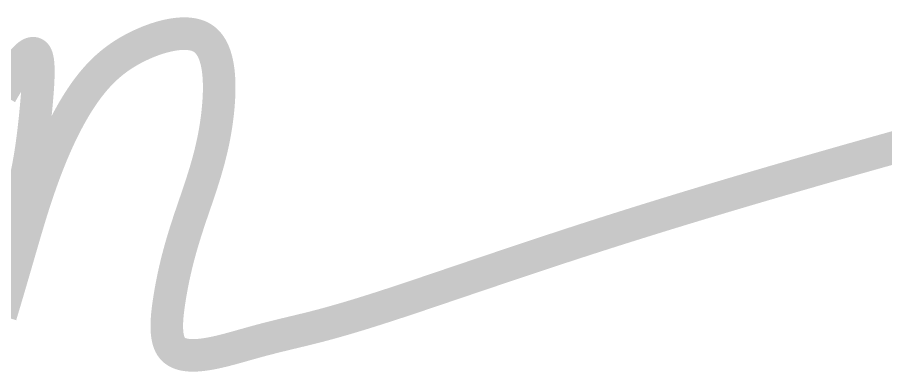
# Model space of a CAD drawing. Header units: inches. Extents: x 138 to 1256, y -84 to 787.
# Drawn here: x 894.533 to 899.221, y -18.235 to -16.321 of the extents above; entities that cross this region are included whole.
import ezdxf

# ---------------------------------------------------------------- set-up
doc = ezdxf.new("R2010")
doc.units = ezdxf.units.IN
doc.header["$MEASUREMENT"] = 0
doc.layers.add('ENTTNTHIETKE1', color=2, linetype='Continuous')
doc.layers.add('LC ISO', color=160, linetype='Continuous', lineweight=13)

# ---------------------------------------------------------------- blocks, each defined once
blk = doc.blocks.new('chu ki Toan')
at = {"layer": 'LC ISO', "const_width": 49}
for points in [[(3248.687108530785, 1402.107830228488), (3250.394236042206, 1405.074645092944), (3251.249509099505, 1406.54939025428), (3252.105620016277, 1408.017629818001), (3252.962342536328, 1409.478815721333), (3253.819450403469, 1410.932399901518), (3254.67671736151, 1412.377834295796), (3255.53391715426, 1413.814570841394), (3256.390823525529, 1415.242061475539), (3257.24721021913, 1416.659758135473), (3258.102850978865, 1418.067112758436), (3258.957519548547, 1419.463577281655), (3259.810989671989, 1420.848603642356), (3260.663035092994, 1422.221643777812), (3261.513429555376, 1423.582149625203), (3262.361946802945, 1424.929573121801), (3263.208360579507, 1426.263366204832), (3264.052444628871, 1427.582980811523), (3264.89397269485, 1428.887868879116), (3265.732718521254, 1430.177482344836), (3266.568455851888, 1431.45127314594), (3267.400958430566, 1432.708693219625), (3268.230000001093, 1433.949194503162), (3269.055354307284, 1435.172228933749), (3269.876795092945, 1436.377248448669), (3270.694096101886, 1437.563704985121), (3271.507031077916, 1438.731050480332), (3272.315373764846, 1439.878736871571), (3273.118897906483, 1441.006216096052), (3273.917377246637, 1442.112940090999), (3274.710585529123, 1443.198360793656), (3275.498296497743, 1444.261930141278), (3276.280283896311, 1445.303100071076), (3277.056321468634, 1446.321322520278), (3277.826182958523, 1447.316049426154), (3278.589642109784, 1448.286732725886), (3279.346472666233, 1449.232824356746), (3279.722331516341, 1449.696477026737), (3280.096448371676, 1450.15377625596), (3280.468794950211, 1450.604653536589), (3280.839342969921, 1451.049040360784), (3281.208064148783, 1451.486868220658), (3281.574930204779, 1451.9180686084), (3281.93991285588, 1452.342573016154), (3282.30298382006, 1452.76031293608), (3282.664114815298, 1453.17121986032), (3283.023277559572, 1453.575225281063), (3283.380443770857, 1453.972260690411), (3283.735585167125, 1454.362257580564), (3284.088673466358, 1454.745147443638), (3284.439680386531, 1455.120861771822), (3284.788577645619, 1455.489332057245), (3285.135336961597, 1455.850489792065), (3285.479930052441, 1456.204266468456), (3285.822328636132, 1456.550593578548), (3286.162504430644, 1456.889402614528), (3286.500429153946, 1457.220625068498), (3286.836074524022, 1457.544192432659), (3287.169412258851, 1457.860036199156), (3287.500414076403, 1458.168087860118), (3287.829051694651, 1458.46827890772), (3288.155296831579, 1458.760540834119), (3288.479121205162, 1459.044805131474), (3288.800496533373, 1459.321003291916), (3289.119394534187, 1459.589066807603), (3289.435786925585, 1459.848927170708), (3289.749645425543, 1460.10051587339), (3290.060941752034, 1460.343764407779), (3290.369647623033, 1460.578604266047), (3290.675734756518, 1460.804966940326), (3290.979174870468, 1461.022783922803), (3291.279939682858, 1461.231986705592), (3291.578000911661, 1461.432506780897), (3291.873330274853, 1461.624275640817), (3292.165899490416, 1461.807224777542), (3292.455680276322, 1461.981285683229), (3292.742644350546, 1462.146389850022), (3293.026763431066, 1462.302468770082), (3293.30800923586, 1462.449453935536), (3293.586353482902, 1462.587276838574), (3293.861767890166, 1462.715868971325), (3294.134224175634, 1462.835161825977), (3294.403694057277, 1462.94508689463), (3294.670149253074, 1463.045575669486), (3294.933561481001, 1463.136559642691), (3295.193902459032, 1463.217970306374), (3295.451143905146, 1463.289739152708), (3295.705257537313, 1463.351797673851), (3295.956215073518, 1463.404077361949), (3296.203988231733, 1463.44650970916), (3296.448548729935, 1463.479026207642), (3296.689868286099, 1463.501558349555), (3296.927918618199, 1463.514037627028), (3297.162671444217, 1463.51639553222), (3297.394098482126, 1463.50856355732), (3297.622171449902, 1463.490473194441), (3297.846862065522, 1463.462055935757), (3298.068142046957, 1463.423243273413), (3298.285983112193, 1463.373966699583), (3298.500356979201, 1463.314157706394), (3298.711235365954, 1463.243747786037), (3298.918589990435, 1463.162668430639), (3299.122392570614, 1463.070851132332), (3299.32261482447, 1462.968227383331), (3299.519228469981, 1462.854728675724), (3299.712205225118, 1462.730286501726), (3299.901516807862, 1462.594832353454), (3300.087134936188, 1462.448297723065), (3300.269031328071, 1462.29061410272), (3300.44717770149, 1462.121712984575), (3300.621545774415, 1461.941525860791), (3300.79210726483, 1461.749984223512), (3300.952927688988, 1461.554488544149), (3301.121708576795, 1461.332597856672), (3301.280754503925, 1461.106808925426), (3301.436003893199, 1460.869770411635), (3301.587488965257, 1460.62159995448), (3301.735241940738, 1460.362415193042), (3301.879295040289, 1460.092333766443), (3302.019680484544, 1459.811473313734), (3302.156430494144, 1459.519951474096), (3302.289577289732, 1459.21788588661), (3302.419153091949, 1458.905394190413), (3302.545190121433, 1458.58259402457), (3302.667720598827, 1458.249603028235), (3302.78677674477, 1457.906538840485), (3302.902390779904, 1457.55351910046), (3303.014594924869, 1457.190661447239), (3303.123421400305, 1456.818083519975), (3303.228902426852, 1456.435902957746), (3303.331070225151, 1456.044237399663), (3303.429957015846, 1455.643204484848), (3303.525595019571, 1455.23292185241), (3303.618016456971, 1454.813507141458), (3303.707253548688, 1454.385077991086), (3303.793338515357, 1453.947752040433), (3303.876303577625, 1453.501646928606), (3303.956180956127, 1453.046880294714), (3304.033002871507, 1452.583569777853), (3304.106801544407, 1452.11183301713), (3304.177609195462, 1451.63178765167), (3304.245458045318, 1451.143551320594), (3304.31038031461, 1450.647241662999), (3304.372408223986, 1450.142976317991), (3304.431573994079, 1449.630872924681), (3304.487909845535, 1449.111049122192), (3304.541447998992, 1448.583622549631), (3304.592220675093, 1448.048710846109), (3304.640260094473, 1447.50643165072), (3304.685598477779, 1446.9569026026), (3304.728268045648, 1446.40024134086), (3304.768301018721, 1445.836565504578), (3304.805729617641, 1445.265992732879), (3304.840586063045, 1444.688640664885), (3304.872902575577, 1444.104626939705), (3304.902711375875, 1443.514069196448), (3304.930044684579, 1442.917085074223), (3304.954934722333, 1442.313792212139), (3304.977413709774, 1441.704308249304), (3305.015267416285, 1440.467237577846), (3305.043863569237, 1439.206814172736), (3305.063459933755, 1437.923979146843), (3305.074314274965, 1436.619673613066), (3305.076684357988, 1435.294838684276), (3305.07082794795, 1433.950415473388), (3305.057002809976, 1432.587345093241), (3305.035466709191, 1431.20656865678), (3305.006477410718, 1429.809027276846), (3304.970292679684, 1428.395662066338), (3304.927170281213, 1426.96741413814), (3304.877367980429, 1425.525224605139), (3304.821143542455, 1424.070034580218), (3304.758754732418, 1422.602785176277), (3304.690459315441, 1421.124417506173), (3304.61651505665, 1419.635872682833), (3304.53717972117, 1418.138091819084), (3304.452711074122, 1416.63201602787), (3304.363366880634, 1415.118586422046), (3304.269404905832, 1413.598744114497), (3304.068658672773, 1410.543585845793), (3303.852534495947, 1407.474070124852), (3303.623094496346, 1404.397725854738), (3303.38240079497, 1401.322081938531), (3303.132515512809, 1398.25466727934), (3302.875500770871, 1395.203010780242), (3302.744964265295, 1393.685444622941), (3302.613418690145, 1392.174641344318), (3302.48112181055, 1390.671542057258), (3302.295569951872, 1388.586798719058), (3302.21529511798, 1387.692181204766), (3302.082111776546, 1386.217152757861), (3301.948766515286, 1384.751896922957), (3301.815241615168, 1383.29629708112), (3301.681519357155, 1381.850236613507), (3301.547582022215, 1380.413598901199), (3301.413411891313, 1378.986267325308), (3301.278991245417, 1377.568125266931), (3301.144302365494, 1376.159056107223), (3301.009327532505, 1374.758943227251), (3300.874049027423, 1373.367670008156), (3300.73844913121, 1371.985119831021), (3300.602510124832, 1370.611176076956), (3300.466214289256, 1369.245722127089), (3300.329543905451, 1367.888641362515), (3300.192481254377, 1366.539817164361), (3300.055008617006, 1365.199132913709), (3299.917108274303, 1363.8664719917), (3299.778762507232, 1362.541717779415), (3299.639953596761, 1361.224753657982), (3299.500663823857, 1359.915463008496), (3299.360875469483, 1358.613729212098), (3299.220570814608, 1357.319435649872), (3299.079732140201, 1356.032465702912), (3298.93834172722, 1354.752702752361), (3298.796381856639, 1353.480030179315), (3298.653834809418, 1352.21433136487), (3298.510682866527, 1350.955489690168), (3298.366908308933, 1349.703388536291), (3298.222493417601, 1348.457911284349), (3297.931671757584, 1345.98636201075), (3297.63807613421, 1343.539908918232), (3297.341564795208, 1341.117619055687), (3297.041995988306, 1338.718559471978), (3296.739227961234, 1336.341797215995), (3296.433118961722, 1333.986399336587), (3296.1235272375, 1331.651432882674), (3295.810311036299, 1329.335964903104), (3295.493328605848, 1327.039062446755), (3295.172438193875, 1324.759792562516), (3294.847498048108, 1322.497222299236), (3294.518366416283, 1320.250418705837), (3294.184901546125, 1318.018448831164), (3293.846961685365, 1315.800379724096), (3293.504405081732, 1313.59527843351), (3293.157089982958, 1311.40221200831), (3292.804874636769, 1309.220247497331), (3292.447617290898, 1307.048451949493), (3292.085176193073, 1304.885892413644), (3291.717409591025, 1302.73163593866), (3291.344175732482, 1300.584749573434), (3290.965332865175, 1298.444300366813), (3290.580739236833, 1296.309355367717), (3290.377377282839, 1295.195304022054), (3289.793835412373, 1292.052565134974), (3289.391520660882, 1289.929720104075), (3288.983361721463, 1287.810117894274), (3288.149708943616, 1283.579284357518), (3287.293272408364, 1279.357349363956), (3286.414447445257, 1275.141597752823), (3285.513629383839, 1270.929314363384), (3284.591213553649, 1266.717784034889), (3283.647595284232, 1262.504291606543), (3282.683169905131, 1258.286121917627), (3281.698332745889, 1254.060559807374), (3280.693479136047, 1249.824890115051), (3279.66900440515, 1245.576397679877), (3278.625303882742, 1241.312367341117), (3278.096367490205, 1239.173676970167), (3277.562772898365, 1237.030083938022), (3277.024569523423, 1234.881248849604), (3276.481806781563, 1232.726832309811), (3275.934534088985, 1230.566494923565), (3275.382800861878, 1228.399897295763), (3274.826656516436, 1226.226700031286), (3274.266150468853, 1224.046563735086), (3273.701332135321, 1221.859149012045), (3273.132250932031, 1219.664116467073), (3272.558956275179, 1217.461126705064), (3271.981497580955, 1215.249840330929), (3271.399924265554, 1213.029917949578), (3270.814285745168, 1210.801020165934), (3270.224631435991, 1208.562807584851), (3269.631010754214, 1206.314940811309), (3269.033473116031, 1204.057080450148), (3268.432067937636, 1201.788887106304), (3267.826844635219, 1199.510021384674), (3267.217852624975, 1197.220143890168), (3266.605141323098, 1194.918915227681), (3265.988760145778, 1192.605996002152), (3265.368758509208, 1190.281046818447), (3264.745185829584, 1187.943728281491), (3264.118091523098, 1185.593700996207), (3263.487525005939, 1183.230625567463), (3262.853535694303, 1180.854162600182), (3262.216173004384, 1178.463972699275), (3261.575486352371, 1176.059716469652), (3260.931525154461, 1173.641054516193), (3260.284338826847, 1171.207647443822), (3259.633976785717, 1168.759155857464), (3258.980488447269, 1166.295240362), (3258.323923227694, 1163.815561562325), (3257.664330543184, 1161.319780063364), (3257.001759809933, 1158.807556470041), (3256.336260444134, 1156.278551387208), (3255.667881861978, 1153.732425419832), (3254.99667347966, 1151.16883917278), (3254.322684713372, 1148.587453250962), (3253.645964979307, 1145.987928259288), (3252.966563693657, 1143.369924802668), (3252.284530272618, 1140.733103486011), (3251.599914132379, 1138.077124914213), (3250.912764689137, 1135.401649692169), (3250.22313135908, 1132.706338424818), (3249.531063558405, 1129.990851717041), (3248.836610703303, 1127.254850173747)], [(3248.274635896523, 1068.551553011508), (3249.262457280318, 1071.842843072765), (3250.252935616683, 1075.149990200269), (3251.24537915922, 1078.470415917123), (3252.239096161527, 1081.801541746536), (3254.227583559865, 1088.485579835571), (3256.212863840497, 1095.181476652593), (3258.189403032238, 1101.868604382849), (3259.172665353775, 1105.202433648315), (3260.151667163891, 1108.526335211558), (3261.125716716186, 1111.837730595726), (3262.09412226426, 1115.134041323967), (3263.056192061717, 1118.412688919445), (3264.011234362153, 1121.671094905309), (3264.958557419175, 1124.906680804706), (3265.429108060653, 1126.515110447974), (3265.897469486377, 1128.116868140802), (3266.36355522805, 1129.711631573591), (3266.827278817367, 1131.299078436743), (3267.288553786029, 1132.878886420644), (3267.74729366574, 1134.450733215694), (3268.203411988194, 1136.01429651228), (3268.656822285098, 1137.569254000802), (3269.107438088147, 1139.115283371648), (3269.555172929042, 1140.652062315217), (3269.999940339485, 1142.179268521912), (3270.441653851176, 1143.696579682102), (3270.880226995811, 1145.203673486205), (3271.315573305095, 1146.700227624606), (3271.624752437823, 1147.763392275287), (3272.176290616089, 1149.660592834363), (3272.601673655821, 1151.12435750397), (3273.023813885333, 1152.577360177704), (3273.442769202136, 1154.019745432437), (3273.858597503744, 1155.451657845086), (3274.27135668767, 1156.873241992507), (3274.681104651423, 1158.284642451603), (3275.087899292514, 1159.686003799245), (3275.491798508456, 1161.077470612319), (3275.89286019676, 1162.459187467728), (3276.291142254937, 1163.831298942328), (3276.686702580499, 1165.193949613022), (3277.079599070958, 1166.547284056709), (3277.469889623824, 1167.891446850248), (3277.857632136611, 1169.226582570525), (3278.242884506828, 1170.552835794428), (3278.625704631986, 1171.870351098842), (3279.006150409601, 1173.179273060683), (3279.384279737182, 1174.479746256795), (3279.760150512238, 1175.771915264064), (3280.133820632283, 1177.055924659406), (3280.505347994829, 1178.331919019663), (3280.874790497386, 1179.600042921767), (3281.242206037468, 1180.860440942575), (3281.607652512581, 1182.113257658973), (3281.971187820242, 1183.358637647849), (3282.332869857961, 1184.596725486088), (3282.692756523247, 1185.827665750563), (3283.050905713617, 1187.051603018204), (3283.407375326578, 1188.26868186584), (3283.762223259642, 1189.479046870372), (3284.115507410321, 1190.682842608701), (3284.467285676126, 1191.8802136577), (3285.166556143166, 1194.256259995251), (3285.860497840848, 1196.608342498119), (3286.549573949269, 1198.937617781368), (3287.234247648519, 1201.245242460078), (3287.914982118689, 1203.532373149326), (3288.592240539874, 1205.800166464192), (3289.266486092163, 1208.04977901977), (3289.938181955651, 1210.282367431122), (3290.607791310427, 1212.499088313329), (3291.275777336585, 1214.701098281468), (3291.942603214218, 1216.889553950634), (3292.608732123415, 1219.065611935875), (3293.274627244273, 1221.230428852301), (3293.940751756876, 1223.38516131496), (3294.607568841326, 1225.53096593896), (3295.275541677707, 1227.668999339367), (3295.945133446116, 1229.800418131257), (3297.291026499379, 1234.048038349807), (3298.648953441852, 1238.28307951524), (3300.022619714273, 1242.514794548173), (3301.415730757377, 1246.752436369265), (3302.120736018165, 1248.876371363076), (3302.831992011901, 1251.005257899145), (3303.549961918676, 1253.140252592566), (3304.27510891858, 1255.282512058402), (3305.232630207145, 1258.089959852266), (3305.748764409538, 1259.593366392102), (3306.497918164372, 1261.763208286371), (3307.25542106827, 1263.942359640889), (3308.021334843901, 1266.13045433542), (3308.795721213937, 1268.327126249831), (3309.578641901049, 1270.53200926393), (3310.370158627909, 1272.744737257512), (3311.170333117188, 1274.964944110427), (3311.979227091557, 1277.192263702484), (3312.796902273685, 1279.426329913535), (3313.623420386248, 1281.666776623329), (3314.458843151913, 1283.913237711764), (3315.303232293356, 1286.165347058602), (3316.156649533243, 1288.422738543697), (3317.019156594248, 1290.685046046856), (3317.890815199042, 1292.951903447902), (3318.771687070295, 1295.222944626657), (3319.661833930679, 1297.497803462931), (3320.561317502868, 1299.776113836575), (3321.470199509529, 1302.057509627382), (3322.388541673337, 1304.341624715176), (3323.31640571696, 1306.628092979779), (3324.253853363072, 1308.916548301015), (3325.200946334342, 1311.206624558705), (3326.157746353441, 1313.497955632673), (3327.124315143044, 1315.790175402726), (3328.100714425822, 1318.082917748688), (3329.087005924441, 1320.375816550397), (3330.083251361575, 1322.668505687659), (3331.089512459897, 1324.960619040285), (3332.105850942075, 1327.25179048811), (3333.132328530783, 1329.541653910957), (3334.169006948692, 1331.829843188636), (3335.215947918474, 1334.115992200968), (3336.273213162796, 1336.399734827777), (3337.340864404334, 1338.680704948885), (3338.418963365757, 1340.95853644413), (3339.507571769736, 1343.232863193291), (3340.606751338944, 1345.503319076219), (3341.716563796052, 1347.769537972708), (3342.83707086373, 1350.031153762626), (3343.968334264649, 1352.287800325765), (3345.110415721483, 1354.539111541919), (3346.2633769569, 1356.784721290969), (3347.427279693575, 1359.02426345268), (3348.602185654174, 1361.25737190689), (3349.788156561373, 1363.483680533434), (3350.98525413784, 1365.702823212123), (3352.193540106249, 1367.914433822763), (3353.41307618927, 1370.118146245193), (3354.643924109574, 1372.313594359235), (3355.886145589831, 1374.500412044683), (3357.226076052597, 1376.827037812225), (3358.404970610363, 1378.846678647969), (3359.681797791107, 1381.00530542167), (3360.970453166903, 1383.153650879831), (3362.271106015449, 1385.291252394527), (3363.583925614446, 1387.417647337934), (3364.909081241602, 1389.532373082169), (3366.246742174624, 1391.634966999351), (3367.597077691205, 1393.724966461625), (3368.960257069053, 1395.801908841124), (3370.336449585873, 1397.865331509951), (3371.725824519366, 1399.914771840267), (3373.128551147238, 1401.949767204205), (3374.544798747189, 1403.969854973868), (3375.974736596923, 1405.974572521402), (3377.418533974147, 1407.963457218939), (3378.876360156561, 1409.936046438626), (3380.348384421868, 1411.891877552567), (3381.834776047772, 1413.830487932893), (3383.335704311978, 1415.751414951766), (3384.851338492188, 1417.654195981275), (3386.381847866105, 1419.53836839358), (3387.927401711428, 1421.403469560813), (3389.488169305869, 1423.249036855093), (3391.064319927129, 1425.074607648537), (3392.656022852909, 1426.879719313292), (3393.457759329274, 1427.774458401211), (3394.364268973757, 1428.774531341551), (3395.073117240205, 1429.548023362673), (3395.886852556951, 1430.426807369673), (3396.704756180694, 1431.300287667429), (3397.526931007447, 1432.168490708136), (3398.353479933232, 1433.031442944004), (3399.18450585406, 1433.889170827228), (3400.02011166595, 1434.741700809987), (3400.860400264915, 1435.589059344478), (3401.705474546978, 1436.431272882968), (3402.555437408149, 1437.268367877565), (3403.410391744446, 1438.100370780521), (3404.270440451884, 1438.927308044003), (3405.135686426482, 1439.749206120236), (3406.00623256425, 1440.566091461398), (3406.882181761213, 1441.377990519701), (3407.763636913382, 1442.184929747338), (3408.650700916771, 1442.98693559652), (3409.543476667401, 1443.784034519427), (3410.442067061284, 1444.576252968254), (3411.346574994439, 1445.363617395211), (3412.257103362883, 1446.146154252521), (3413.173755062629, 1446.923889992337), (3414.096632989698, 1447.696851066896), (3415.025840040098, 1448.46506392835), (3415.961479109854, 1449.228555028953), (3416.903653094978, 1449.987350820869), (3417.852464891484, 1450.741477756295), (3418.808017395393, 1451.49096228744), (3419.770413502716, 1452.235830866499), (3420.739756109473, 1452.976109945695), (3421.716148111676, 1453.711825977181), (3422.699692405347, 1454.443005413195), (3423.690491886498, 1455.169674705903), (3424.688649451147, 1455.891860307529), (3425.694267995308, 1456.609588670253), (3426.707450415, 1457.322886246286), (3427.728299606239, 1458.031779487836), (3428.756918465038, 1458.736294847084), (3429.793409887416, 1459.436458776225), (3430.837876769388, 1460.132297727454), (3431.890422006971, 1460.82383815301), (3432.95114849618, 1461.511106505044), (3434.020159133031, 1462.194129235766), (3435.097556813544, 1462.8729327974), (3436.183444433729, 1463.547543642126), (3437.277924889606, 1464.217988222124), (3438.381101077191, 1464.884292989635), (3439.493075892498, 1465.546484396822), (3440.613952231546, 1466.204588895882), (3441.743832990351, 1466.858632939053), (3442.882821064926, 1467.508642978486), (3444.031019351291, 1468.154645466406), (3445.188530745458, 1468.796666855007), (3446.355458143446, 1469.434733596485), (3447.531904441274, 1470.068872143063), (3448.578602224245, 1470.625519089561), (3449.913667047265, 1471.325410492311), (3451.118716746501, 1471.947574932899), (3452.332801426643, 1472.565370537341), (3453.55560099484, 1473.178565643335), (3454.786795358228, 1473.786928588626), (3456.026064423953, 1474.390227710915), (3457.273088099157, 1474.988231347961), (3458.527546290985, 1475.580707837435), (3459.789118906576, 1476.167425517124), (3461.057485853076, 1476.748152724715), (3462.332327037624, 1477.322657797937), (3463.613322367368, 1477.89070907452), (3464.900151749447, 1478.452074892179), (3466.192495091005, 1479.006523588672), (3467.490032299189, 1479.553823501687), (3468.792443281132, 1480.093742968937), (3470.099407943981, 1480.626050328196), (3471.410606194886, 1481.150513917164), (3472.725717940979, 1481.666902073543), (3474.044423089406, 1482.174983135075), (3475.366401547313, 1482.674525439521), (3476.691333221839, 1483.165297324536), (3478.018898020133, 1483.647067127909), (3479.348775849328, 1484.119603187326), (3480.680646616576, 1484.58267384053), (3482.014190229014, 1485.036047425223), (3483.349086593787, 1485.479492279163), (3484.685015618039, 1485.912776740035), (3486.02165720891, 1486.335669145599), (3487.358691273545, 1486.747937833556), (3488.695797719083, 1487.149351141648), (3490.032656452673, 1487.539677407593), (3491.368947381454, 1487.918684969103), (3492.704350412569, 1488.286142163939), (3494.038545453159, 1488.641817329772), (3495.371212410371, 1488.985478804374), (3496.702031191346, 1489.316894925432), (3498.030681703221, 1489.635834030705), (3499.356843853149, 1489.942064457893), (3500.680197548267, 1490.23535454474), (3502.000422695717, 1490.515472628962), (3503.317199202645, 1490.782187048273), (3504.630206976191, 1491.035266140403), (3505.9391259235, 1491.274478243096), (3507.243635951714, 1491.499591694053), (3508.543416967974, 1491.710374831004), (3509.838148879426, 1491.906595991662), (3511.127511593209, 1492.088023513788), (3512.41118501647, 1492.254425735067), (3513.688849056347, 1492.405570993258), (3514.960183619987, 1492.541227626061), (3516.224868614529, 1492.661163971206), (3517.48258394712, 1492.765148366423), (3518.7330095249, 1492.852949149426), (3519.975825255011, 1492.924334657961), (3521.2107110446, 1492.979073229726), (3522.437346800805, 1493.016933202452), (3523.655412430771, 1493.037682913884), (3524.864587841641, 1493.041090701736), (3526.064552940557, 1493.026924903723), (3527.25498763466, 1492.99495385756), (3528.435571831098, 1492.944945901007), (3529.605985437012, 1492.876669371763), (3530.765908359541, 1492.789892607558), (3531.91502050583, 1492.684383946122), (3533.053001783022, 1492.55991172517), (3534.17953209826, 1492.416244282431), (3535.294291358687, 1492.253149955621), (3536.396959471442, 1492.070397082483), (3537.487216343672, 1491.867754000734), (3538.564741882519, 1491.644989048102), (3539.629215995126, 1491.401870562288), (3540.680318588635, 1491.13816688105), (3541.717729570189, 1490.85364634209), (3542.74112884693, 1490.548077283151), (3543.750196326002, 1490.221228041919), (3544.249255612396, 1490.049750958497), (3544.74461191455, 1489.872866956168), (3545.236225220855, 1489.690547077131), (3545.72405551971, 1489.502762363598), (3546.208062799506, 1489.309483857796), (3546.68820704863, 1489.110682601939), (3547.164448255482, 1488.906329638237), (3547.636746408454, 1488.696396008905), (3548.105061495935, 1488.480852756169), (3548.569353506318, 1488.259670922242), (3549.029582427998, 1488.032821549335), (3549.485708249371, 1487.800275679649), (3549.937690958826, 1487.562004355423), (3550.385490544755, 1487.317978618856), (3550.829066995551, 1487.068169512204), (3551.268380299613, 1486.812548077622), (3551.703390445327, 1486.551085357351), (3552.134057421086, 1486.283752393618), (3552.467668679859, 1486.07066565915), (3552.982219431615, 1485.731380314945), (3553.399705553036, 1485.44636567733), (3553.81281812156, 1485.155515202408), (3554.221575577891, 1484.85886765935), (3554.625996362731, 1484.556461817367), (3555.026098916784, 1484.248336445628), (3555.421901680742, 1483.934530313345), (3555.813423095313, 1483.615082189703), (3556.200681601194, 1483.290030843884), (3556.583695639089, 1482.959415045116), (3556.962483649693, 1482.623273562553), (3557.337064073712, 1482.281645165407), (3557.707455351847, 1481.934568622863), (3558.073675924796, 1481.582082704117), (3558.43574423326, 1481.224226178369), (3558.793678717939, 1480.861037814815), (3559.147497819538, 1480.492556382611), (3559.497219978755, 1480.118820650998), (3559.84286363629, 1479.73986938913), (3560.184447232841, 1479.355741366235), (3560.521989209115, 1478.966475351495), (3561.185022063628, 1478.172684423174), (3561.832109725428, 1477.35880675778), (3562.463399720125, 1476.52515250881), (3563.07903957332, 1475.672031829847), (3563.679176810625, 1474.799754874402), (3564.263958957641, 1473.908631796032), (3564.833533539975, 1472.998972748261), (3565.388048083236, 1472.071087884644), (3565.927650113026, 1471.125287358736), (3566.452487154953, 1470.161881324049), (3566.962706734623, 1469.181179934138), (3567.458456377641, 1468.183493342556), (3567.939883609613, 1467.169131702816), (3568.407135956146, 1466.138405168502), (3568.860360942845, 1465.091623893109), (3569.299706095315, 1464.029098030209), (3569.725318939163, 1462.95113773334), (3570.137346999994, 1461.858053156029), (3570.535937803415, 1460.750154451845), (3570.921238875031, 1459.6277517743), (3571.29339774045, 1458.491155276963), (3571.652561925275, 1457.340675113344), (3571.998878955115, 1456.176621437015), (3572.332496355571, 1454.999304401514), (3572.653561652254, 1453.809034160353), (3572.962222370768, 1452.606120867102), (3573.258626036719, 1451.390874675286), (3573.542920175712, 1450.163605738475), (3573.815252313354, 1448.92462421018), (3574.075769975252, 1447.674240243956), (3574.324620687008, 1446.412763993343), (3574.56195197423, 1445.140505611897), (3574.787911362526, 1443.857775253098), (3575.002646377501, 1442.564883070576), (3575.206304544759, 1441.262139217812), (3575.399033389906, 1439.949853848389), (3575.580980438552, 1438.628337115792), (3575.752293216296, 1437.297899173631), (3575.913119248749, 1435.958850175404), (3576.063606061516, 1434.611500274652), (3576.203901180203, 1433.256159624929), (3576.334152130416, 1431.89313837979), (3576.454506437758, 1430.522746692746), (3576.565111627839, 1429.145294717353), (3576.666115226262, 1427.761092607179), (3576.757664758636, 1426.370450515707), (3576.839907750562, 1424.973678596536), (3576.912991727651, 1423.571087003176), (3576.977064215505, 1422.162985889183), (3577.032272739734, 1420.749685408082), (3577.078764825939, 1419.331495713428), (3577.116687999729, 1417.908726958762), (3577.14618978671, 1416.481689297638), (3577.167417712488, 1415.050692883553), (3577.180519302667, 1413.616047870106), (3577.185642082855, 1412.178064410793), (3577.182933578655, 1410.737052659169), (3577.172541315676, 1409.293322768805), (3577.154612819526, 1407.847184893195), (3577.129295615803, 1406.398949185925), (3577.09673723012, 1404.948925800505), (3577.05708518808, 1403.497424890491), (3577.010487015288, 1402.044756609423), (3576.957090237353, 1400.591231110826), (3576.897042379878, 1399.13715854827), (3576.83049096847, 1397.682849075281), (3576.67846758628, 1394.774760012166), (3576.50220029563, 1391.86944514983), (3576.302869301368, 1388.969385716628), (3576.081654808337, 1386.077062940851), (3575.839737021386, 1383.194958050852), (3575.578296145364, 1380.325552274968), (3575.298512385119, 1377.471326841522), (3574.925894042583, 1373.938789324049), (3574.688572979368, 1371.818141351367), (3574.360098768557, 1369.022017698022), (3574.016427736045, 1366.24606831331), (3573.657842065397, 1363.489962479463), (3573.284623940172, 1360.753369478727), (3572.897055543935, 1358.035958593347), (3572.495419060249, 1355.337399105556), (3572.079996672677, 1352.657360297584), (3571.65107056478, 1349.995511451678), (3571.208922920119, 1347.351521850098), (3570.753835922262, 1344.725060775061), (3570.286091754768, 1342.115797508814), (3569.8059726012, 1339.523401333601), (3569.31376064512, 1336.947541531656), (3568.809738070093, 1334.387887385208), (3568.294187059681, 1331.844108176534), (3567.767389797444, 1329.31587318785), (3567.229628466948, 1326.802851701374), (3566.681185251755, 1324.304712999379), (3566.122342335424, 1321.821126364099), (3565.553381901524, 1319.351761077778), (3564.974586133612, 1316.896286422634), (3564.386237215254, 1314.454371680913), (3563.78861733001, 1312.025686134875), (3563.182008661446, 1309.609899066738), (3562.566693393124, 1307.206679758776), (3561.942953708605, 1304.815697493192), (3561.311071791453, 1302.436621552246), (3560.671329825229, 1300.069121218155), (3560.024009993498, 1297.712865773181), (3559.36939447982, 1295.367524499583), (3558.70776546776, 1293.032766679564), (3558.039405140878, 1290.708261595355), (3557.36459568274, 1288.393678529246), (3556.683619276908, 1286.088686763425), (3555.996758106941, 1283.792955580182), (3555.304294356407, 1281.506154261719), (3554.606510208865, 1279.227952090281), (3553.90368784788, 1276.95801834813), (3553.196109457012, 1274.696022317497), (3552.484057219825, 1272.441633280599), (3551.767813319882, 1270.194520519697), (3551.047659940745, 1267.954353317036), (3550.323879265978, 1265.720800954834), (3549.596753479142, 1263.493532715365), (3548.133595303518, 1259.056525733511), (3546.660442882372, 1254.640686629398), (3545.179553684207, 1250.243369660937), (3543.693185177523, 1245.861929086037), (3542.20359483082, 1241.493719162652), (3540.713040112603, 1237.136094148664), (3539.223778491374, 1232.786408302039), (3536.258164413879, 1224.100271142466), (3534.786326894613, 1219.758528345395), (3533.739894111473, 1216.651921429671), (3531.875373885396, 1211.064284193315), (3530.438945658121, 1206.705833949149), (3529.016352845547, 1202.335630086309), (3527.608426122948, 1197.950513652584), (3526.215996165609, 1193.547325695719), (3525.525852059936, 1191.337967723535), (3524.83989364881, 1189.122907263474), (3524.158224766639, 1186.901749446508), (3523.480949247836, 1184.674099403594), (3522.808170926808, 1182.439562265718), (3522.139993637964, 1180.197743163852), (3521.47652121572, 1177.948247228967), (3520.817857494478, 1175.690679592008), (3520.164106308657, 1173.424645383973), (3519.515371492658, 1171.149749735821), (3518.871756880897, 1168.865597778509), (3518.233366307786, 1166.571794643038), (3517.600303607731, 1164.267945460349), (3516.972672615142, 1161.953655361416), (3516.350577164432, 1159.628529477224), (3515.73412109001, 1157.292172938731), (3515.123408226285, 1154.944190876922), (3514.51854240767, 1152.584188422756), (3513.919627468569, 1150.211770707174), (3513.326767243399, 1147.826542861192), (3512.74006556657, 1145.428110015768), (3512.159626272487, 1143.016077301843), (3511.585553195562, 1140.590049850434), (3511.017950170208, 1138.149632792483), (3510.456921030833, 1135.694431258933), (3509.902569611848, 1133.224050380813), (3509.35499974766, 1130.738095289067), (3508.814315272683, 1128.236171114651), (3508.280620021327, 1125.717882988552), (3507.754017828, 1123.182836041713), (3507.234612527111, 1120.630635405134), (3506.722507953074, 1118.060886209787), (3506.2178079403, 1115.473193586615), (3505.720616323195, 1112.867162666604), (3505.231036936171, 1110.24239858074), (3504.749173613638, 1107.598506459952), (3504.275130190006, 1104.93509143524), (3503.809010499685, 1102.251758637562), (3503.350918377084, 1099.548113197918), (3502.900957656617, 1096.823760247222), (3502.45923217269, 1094.078304916489), (3502.212529989483, 1092.512479517551), (3501.602330560527, 1088.524871391433), (3501.19149519938, 1085.722943453889), (3500.796394411134, 1082.910057193279), (3500.42004350039, 1080.090636024557), (3500.065457771747, 1077.269103362589), (3499.897269133402, 1075.858927538808), (3499.735652529811, 1074.449882622313), (3499.580984874045, 1073.042521539959), (3499.433643079183, 1071.637397218627), (3499.294004058294, 1070.235062585169), (3499.162444724461, 1068.836070566453), (3499.039341990754, 1067.440974089317), (3498.925072770249, 1066.050326080673), (3498.820013976025, 1064.664679467329), (3498.724542521153, 1063.284587176211), (3498.639035318707, 1061.910602134129), (3498.563869281768, 1060.543277267978), (3498.499421323408, 1059.183165504597), (3498.446068356701, 1057.830819770883), (3498.404187294724, 1056.486792993659), (3498.374155050551, 1055.151638099822), (3498.356348537258, 1053.82590801621), (3498.351144667919, 1052.510155669705), (3498.358920355611, 1051.204933987174), (3498.380052513408, 1049.91079589547), (3498.414918054388, 1048.628294321446), (3498.46389389162, 1047.357982192014), (3498.527356938186, 1046.100412433952), (3498.605684107159, 1044.856137974188), (3498.699252311613, 1043.625711739587), (3498.808438464624, 1042.409686656989), (3498.933619479265, 1041.208615653275), (3499.075172268616, 1040.023051655284), (3499.233473745748, 1038.853547589897), (3499.408900823739, 1037.700656383968), (3499.601830415662, 1036.564930964378), (3499.812639434593, 1035.446924257994), (3499.924866514522, 1034.894738211879), (3500.041704793606, 1034.347189191642), (3500.163201385982, 1033.804346313133), (3500.289403405779, 1033.266278692216), (3500.420357967138, 1032.73305544474), (3500.556112184189, 1032.204745686569), (3500.696713171064, 1031.681418533568), (3500.842208041904, 1031.16314310157), (3500.992643910839, 1030.64998850647), (3501.148067892005, 1030.1420238641), (3501.308527099534, 1029.639318290312), (3501.474068647563, 1029.141940900983), (3501.644739650228, 1028.649960811963), (3501.82058722166, 1028.163447139115), (3502.001658475992, 1027.682468998275), (3502.188000527363, 1027.207095505335), (3502.379660489905, 1026.73739577613), (3502.576685477754, 1026.273438926524), (3502.779122605039, 1025.815294072367), (3502.987018985905, 1025.363030329536), (3503.200421734475, 1024.916716813881), (3503.419377964889, 1024.476422641252), (3503.64393479128, 1024.042216927512), (3503.874139327785, 1023.61416878851), (3504.110038688537, 1023.192347340126), (3504.351679987667, 1022.776821698208), (3504.599110339313, 1022.367660978591), (3504.852376857612, 1021.964934297168), (3505.111526656694, 1021.568710769774), (3505.376606850692, 1021.179059512287), (3505.778968958091, 1020.615862390681), (3505.924744795226, 1020.419747683656), (3506.207849538687, 1020.050166735004), (3506.496940232011, 1019.687269616377), (3506.791976748951, 1019.331017196469), (3507.092918963264, 1018.981370343885), (3507.399726748698, 1018.638289927374), (3507.712359979005, 1018.301736815527), (3508.030778527936, 1017.971671877021), (3508.354942269252, 1017.64805598052), (3508.684811076699, 1017.330849994658), (3509.02034482403, 1017.020014788126), (3509.361503384998, 1016.715511229559), (3509.708246633354, 1016.417300187633), (3510.060534442851, 1016.125342531013), (3510.418326687246, 1015.839599128332), (3510.781583240288, 1015.560030848283), (3511.150263975729, 1015.286598559469), (3511.524328767326, 1015.019263130613), (3511.903737488823, 1014.757985430333), (3512.288450013975, 1014.502726327308), (3512.678426216542, 1014.253446690171), (3513.073625970272, 1014.010107387614), (3513.474009148911, 1013.772669288286), (3513.87953562622, 1013.541093260821), (3514.290165275954, 1013.315340173911), (3514.705857971856, 1013.09537089619), (3515.126573587682, 1012.881146296335), (3515.552271997187, 1012.672627242995), (3515.982913074125, 1012.469774604819), (3516.418456692243, 1012.272549250498), (3516.858862725296, 1012.080912048652), (3517.304091047035, 1011.894823867959), (3517.754101531218, 1011.714245577095), (3518.208854051596, 1011.539138044682), (3518.668308481914, 1011.36946213941), (3519.13242469593, 1011.205178729928), (3519.6011625674, 1011.04624868487), (3520.074481970074, 1010.892632872929), (3520.552342777697, 1010.744292162766), (3521.034704864032, 1010.601187423017), (3521.521528102827, 1010.463279522344), (3522.012772367836, 1010.330529329411), (3522.508397532811, 1010.202897712879), (3523.008363471501, 1010.080345541413), (3523.512630057665, 1009.962833683647), (3524.021157165054, 1009.850323008286), (3524.533904667413, 1009.742774383936), (3525.571900352075, 1009.542406762979), (3526.626296101669, 1009.361417770066), (3527.696770906217, 1009.199494354471), (3528.78300375574, 1009.056323465455), (3529.884673640257, 1008.931592052308), (3531.001459549789, 1008.824987064276), (3532.133040474355, 1008.736195450649), (3533.279095403977, 1008.664904160672), (3534.439303328672, 1008.610800143651), (3535.613343238467, 1008.573570348817), (3536.800894123375, 1008.552901725474), (3538.00163497342, 1008.548481222868), (3539.215244778621, 1008.559995790303), (3540.441402528999, 1008.587132376997), (3541.679787214573, 1008.629577932268), (3542.930077825366, 1008.687019405377), (3544.191953351394, 1008.759143745585), (3545.465092782682, 1008.845637902152), (3546.749175109249, 1008.946188824353), (3548.043879321112, 1009.060483461493), (3549.348884408295, 1009.188208762789), (3550.663869360815, 1009.32905167756), (3551.988513168697, 1009.482699155051), (3553.322494821956, 1009.648838144523), (3554.665493310617, 1009.827155595267), (3556.017187624697, 1010.017338456542), (3557.377256754216, 1010.219073677639), (3558.745379689197, 1010.432048207789), (3560.121235419658, 1010.655948996297), (3561.504502935621, 1010.890462992422), (3562.894861227103, 1011.13527714544), (3564.291989284129, 1011.390078404613), (3565.695566096716, 1011.6545537192), (3567.105270654885, 1011.928390038505), (3568.520781948657, 1012.211274311776), (3569.941778968052, 1012.502893488287), (3571.367940703089, 1012.802934517298), (3572.798946143788, 1013.1110843481), (3574.234474280172, 1013.427029929953), (3575.674204102259, 1013.750458212133), (3577.117814600073, 1014.081056143899), (3578.564984763627, 1014.418510674528), (3580.015393582949, 1014.762508753294), (3582.924643148965, 1015.468883352296), (3585.842995218285, 1016.197675535092), (3588.76788171107, 1016.946380895824), (3591.696734547477, 1017.712495028652), (3594.62698564767, 1018.493513527777), (3597.556066931817, 1019.286931987328), (3600.481410320073, 1020.090246001477), (3603.400447732603, 1020.900951164382), (3606.310611089571, 1021.71654307023), (3609.209332311138, 1022.534517313165), (3612.094043317464, 1023.352369487344), (3614.962176028715, 1024.16759518694), (3617.811162365051, 1024.977690006141), (3620.638434246634, 1025.780149539074), (3622.043124741944, 1026.177733446384), (3623.441423593626, 1026.572469379927), (3624.833009791701, 1026.964044289009), (3626.781269326684, 1027.509672568689), (3627.594774924797, 1027.736471940734), (3628.964569575373, 1028.11692785201), (3630.327048025943, 1028.493575872562), (3631.682316888402, 1028.866483345075), (3633.030482774651, 1029.235717612115), (3634.371652296586, 1029.601346016381), (3635.705932066105, 1029.96343590047), (3637.033428695104, 1030.322054607008), (3638.354248795484, 1030.677269478634), (3639.668498979139, 1031.029147857989), (3640.976285857969, 1031.377757087699), (3642.277716043873, 1031.723164510389), (3643.572896148744, 1032.0654374687), (3644.861932784484, 1032.404643305243), (3646.144932562989, 1032.740849362672), (3647.422002096158, 1033.074122983628), (3649.958776874077, 1033.732142286564), (3652.473110013418, 1034.379239955102), (3654.965854409365, 1035.015954730319), (3657.4378629571, 1035.642825353221), (3659.889988551804, 1036.260390564916), (3662.323084088659, 1036.869189106408), (3664.738002462844, 1037.469759718777), (3667.135596569544, 1038.062641143057), (3669.51671930394, 1038.648372120311), (3671.882223561215, 1039.227491391575), (3674.232962236547, 1039.800537697898), (3676.569788225117, 1040.368049780343), (3678.893554422109, 1040.930566379946), (3681.205113722704, 1041.488626237784), (3683.505319022082, 1042.042768094878), (3685.795023215427, 1042.593530692306), (3688.075079197917, 1043.141452771088), (3690.34633986474, 1043.687073072302), (3692.609658111071, 1044.230930336969), (3694.865886832094, 1044.773563306167), (3699.360487278944, 1045.857311322325), (3703.836964366741, 1046.942627049168), (3708.302141256936, 1048.033820415105), (3712.762841110985, 1049.135201348559), (3717.225887090337, 1050.251079777881), (3721.698102356444, 1051.385765631523), (3723.428359069658, 1051.829722137467), (3726.186022701144, 1052.543376310743), (3728.436826976636, 1053.131336404404), (3730.692113413263, 1053.725302128965), (3732.951803726441, 1054.325188369141), (3735.21581963158, 1054.930910009643), (3737.484082844096, 1055.5423819352), (3739.756515079402, 1056.159519030538), (3742.033038052912, 1056.782236180356), (3744.31357348004, 1057.410448269351), (3746.598043076199, 1058.044070182325), (3748.886368556799, 1058.683016803916), (3753.474274032984, 1059.976543711877), (3758.076663631906, 1061.290348071023), (3762.692911076871, 1062.623748959086), (3767.322390091189, 1063.976065453826), (3771.964474398166, 1065.346616632974), (3776.618537721111, 1066.734721574263), (3781.283953783332, 1068.139699355423), (3785.960096308138, 1069.560869054243), (3790.646339018835, 1070.997549748427), (3795.342055638732, 1072.449060515719), (3800.046619891134, 1073.914720433881), (3804.759405499351, 1075.393848580628), (3809.479786186694, 1076.885764033723), (3814.207135676466, 1078.389785870895), (3818.94082769198, 1079.905233169906), (3823.680235956541, 1081.431425008486), (3828.424734193453, 1082.967680464368), (3833.173696126029, 1084.513318615296), (3837.926495477574, 1086.067658539032), (3842.682505971396, 1087.630019313292), (3847.441101330804, 1089.199720015837), (3856.963541539611, 1092.35841751672), (3866.488805890456, 1095.538303663634), (3876.0118841698, 1098.733931078503), (3885.527766164112, 1101.93985238325), (3895.031441659852, 1105.150620199827), (3905.212132864955, 1108.595815184759), (3913.982957507575, 1111.565605656593), (3923.426542909699, 1114.763817844054), (3932.849866881963, 1117.955251465261), (3942.254140064246, 1121.139734618686), (3951.640573096438, 1124.317095402832), (3961.010376618427, 1127.4871619162), (3970.364761270102, 1130.649762257293), (3979.704937691349, 1133.804724524583), (3989.032116522048, 1136.951876816558), (3998.347508402096, 1140.091047231734), (4007.652323971372, 1143.222063868598), (4016.947773869764, 1146.344754825637), (4026.235068737164, 1149.458948201354), (4035.515419213458, 1152.564472094251), (4044.790035938531, 1155.6611546028), (4054.060129552272, 1158.748823825517), (4063.326910694565, 1161.827307860862), (4072.591590005293, 1164.896434807379), (4081.855378124352, 1167.956032763512), (4091.119485691623, 1171.005929827792), (4100.385123346996, 1174.045954098678), (4109.653501730356, 1177.075933674714), (4118.925831481596, 1180.09569665436), (4127.304994878659, 1182.814220017899), (4137.486903105679, 1186.103953895145), (4146.7766472611, 1189.092446841081), (4156.072472212663, 1192.070690423352), (4165.374294661797, 1195.038825044248), (4174.68203130992, 1197.996991105974), (4183.995598858457, 1200.945329010792), (4193.314914008834, 1203.883979160921), (4202.639893462469, 1206.813081958608), (4211.970453920781, 1209.732777806115), (4221.306512085197, 1212.643207105662), (4230.647984657142, 1215.544510259511), (4239.994788338036, 1218.436827669881), (4249.346839829299, 1221.320299739033), (4258.704055832359, 1224.195066869186), (4268.066353048638, 1227.061269462603), (4277.433648179558, 1229.919047921532), (4286.805857926538, 1232.768542648191), (4296.182898991003, 1235.609894044828), (4305.564688074375, 1238.443242513691), (4314.951141878078, 1241.268728457027), (4324.342177103534, 1244.086492277056), (4333.737710452167, 1246.896674376025), (4343.137658625401, 1249.69941515621), (4352.541938324659, 1252.494855019817), (4361.950466251354, 1255.283134369078), (4371.363159106919, 1258.064393606284), (4380.77993359277, 1260.838773133641), (4390.200706410335, 1263.60641335338), (4399.625394261035, 1266.367454667779), (4409.05391384629, 1269.122037479043), (4418.486181867529, 1271.870302189433), (4427.922115026171, 1274.612389201196), (4437.361630023635, 1277.348438916582), (4446.804643561347, 1280.07859173778), (4456.25107234073, 1282.802988067095), (4475.1538424302, 1288.235072858952), (4494.069273903426, 1293.645816510063), (4512.996700371788, 1299.036342238382), (4531.935455446664, 1304.407773261817), (4550.884872739438, 1309.761232798337), (4569.844285861498, 1315.097844065836), (4588.813028424216, 1320.418730282283), (4607.790434038976, 1325.725014665572)]]:
    blk.add_lwpolyline(points, dxfattribs=at)
blk = doc.blocks.new('khung vpn')
at = {"layer": 'LC ISO', "xscale": 0.000601425, "yscale": 0.000601425, "zscale": 0.000601425}
blk.add_blockref('chu ki Toan', (52551.6760953117, -4224.86751639814), dxfattribs=at)

msp = doc.modelspace()

# ---------------------------------------------------------------- block references
at = {"layer": 'ENTTNTHIETKE1', "color": 6, "xscale": 5.965326529308613, "yscale": 5.965326529308613, "zscale": 5.965326529308613}
msp.add_blockref('khung vpn', (-312605.1185182082, 25180.94855003075), dxfattribs=at)

doc.saveas('drawing.dxf')
